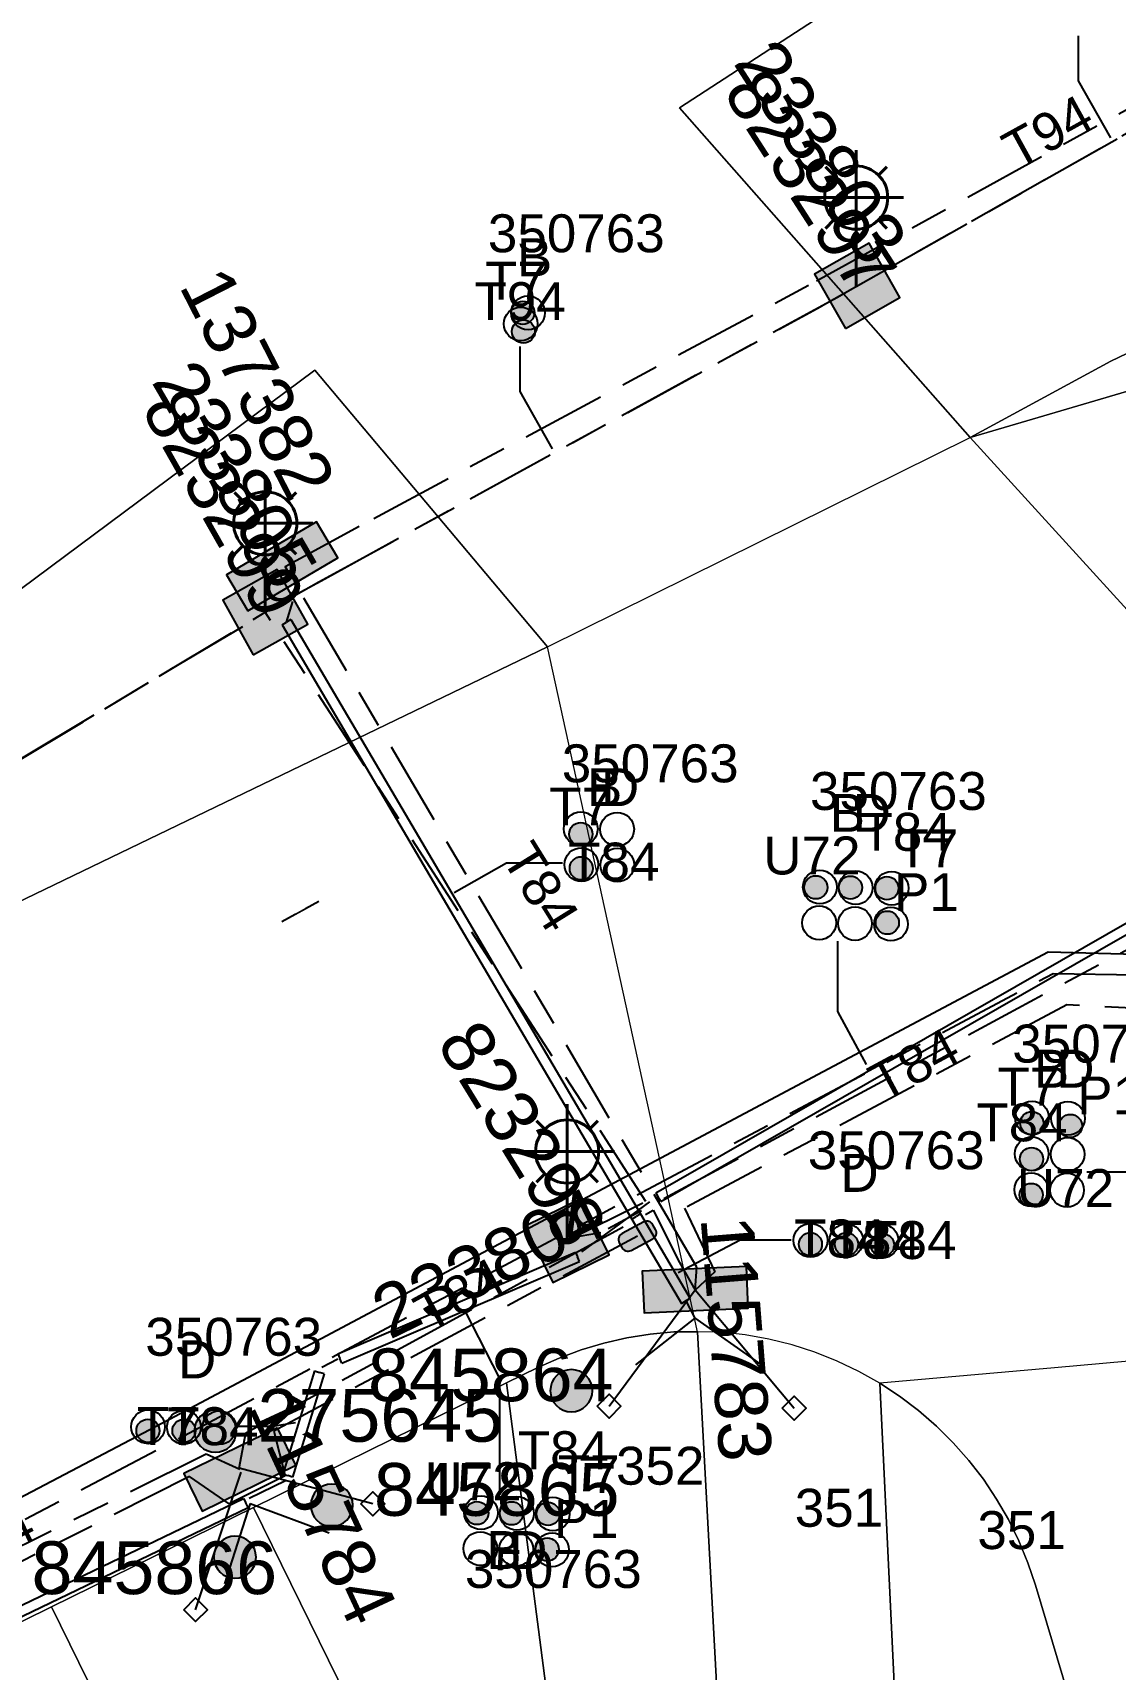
# Model space of a CAD drawing. Header units: metres. Extents: x 259786 to 261372, y 6264838 to 6265913.
# Drawn here: x 260471.9 to 260523.3, y 6265438.2 to 6265515.8 of the extents above; entities that cross this region are included whole.
import ezdxf
from ezdxf.enums import TextEntityAlignment as Align

# ---------------------------------------------------------------- set-up
doc = ezdxf.new("R2010")
doc.units = ezdxf.units.M
doc.linetypes.add('Cable Exist UG', pattern=[8.2, 4, -1.2, 1.8, -1.2])
doc.layers.get('0').update_dxf_attribs({"color": 6})
doc.layers.add('Cadastre Land Parcels_SP_EXT', color=9, linetype='Continuous', lineweight=5)
doc.layers.add('Cadastre Roads_SP_EXT', color=9, linetype='Continuous', lineweight=5)
for name, color, linetype in [('Duct_SP_EXT', 7, 'Continuous'), ('Equip_SL_EXT', 7, 'Continuous'), ('Equip_SP_SL_EXT', 7, 'Continuous'), ('Mains_HV_EXT', 7, 'Continuous'), ('Mains_LV_EXT', 7, 'Continuous'), ('Mains_SL_EXT', 7, 'Continuous'), ('Services_SP_EXT', 7, 'Continuous'), ('SupportsOH_SP_TR_HV_LV_SL_EXT', 7, 'Continuous'), ('SupportsUG_SP_LV_EXT', 7, 'Continuous'), ('SupportsUG_SP_LV_SL_EXT', 7, 'Continuous'), ('Trench_SP_EXT', 7, 'Continuous')]:
    doc.layers.add(name, color=color, linetype=linetype)
doc.styles.add('COLUMN_LABEL', font='arial.ttf')
doc.styles.add('iecARIAL', font='arial.ttf', dxfattribs={"height": 2})
doc.styles.add('POLE_LABEL', font='arial.ttf')
doc.styles.get("Standard").update_dxf_attribs({"font": 'arial.ttf'})
doc.linetypes.add('Cable E UG', pattern='A,6,-0.5,["E",Standard,S=1.7,R=0,X=0.5,Y=-1],-2.9', length=9.4)

# ---------------------------------------------------------------- blocks, each defined once
blk = doc.blocks.new('COLUMN_EXT')
blk.add_hatch(color=256).paths.add_polyline_path([(-1.485, 1.485), (-1.485, -1.485), (1.485, -1.485), (1.485, 1.485)])
blk.add_lwpolyline([(-1.485, -1.485), (1.485, -1.485), (1.485, 1.485), (-1.485, 1.485)], close=True)
for tag, height, style, flags, p in [('ASSET_NUM', 2.5, 'COLUMN_LABEL', 8, (2, 2)), ('STRUCTURE_PLANT_NUMBER', 0.2, 'POLE_LABEL', 9, (1.813, 0.031)), ('STREET_CODE', 0.2, 'COLUMN_LABEL', 9, (1.813, -0.2))]:
    blk.add_attdef(tag, text='', height=height, dxfattribs=dict(style=style, flags=flags)).set_placement(p, align=Align.MIDDLE_LEFT)
at = {"flags": 9}
for tag, p in [('OWNED_BY', (1.813, -0.6)), ('STATE', (1.813, -0.8)), ('COLUMN_TYPE', (1.813, -0.4)), ('STREETNAME', (1.813, -1.6)), ('USAGE', (1.813, -1)), ('LEGEND', (1.813, -1.2)), ('LOCATION', (1.813, -1.4)), ('SUBURB', (1.813, -1.8)), ('NOTES', (1.813, -2))]:
    blk.add_attdef(tag, text='', height=0.2, dxfattribs=at).set_placement(p, align=Align.MIDDLE_LEFT)
at = {"flags": 1}
blk.add_attdef('Z', (1.813, -2.351), '', height=0.2, dxfattribs=at)
blk = doc.blocks.new('PILLAR_EXT')
blk.add_hatch(color=256).paths.add_polyline_path([(-2.475, 0.99), (-2.475, -0.99), (2.475, -0.99), (2.475, 0.99)])
blk.add_lwpolyline([(-2.475, -0.99), (2.475, -0.99), (2.475, 0.99), (-2.475, 0.99)], close=True)
at = {"style": 'iecARIAL', "flags": 8}
blk.add_attdef('ASSET_NUM', (1.5, 3.5), '', height=2.5, dxfattribs=at)
for tag, p, flags in [('OWNED_BY', (0, -0.2), 9), ('STATE', (0, -0.4), 9), ('SUPPORT_TYPE', (0, -0.6), 9), ('USAGE', (0, -0.8), 9), ('LEGEND', (0, -1), 9), ('LOCATION', (0, -1.2), 9), ('NOTES', (0, -1.4), 9), ('PARENT', (0, -1.6), 9), ('STREETNAME', (0, -1.8), 9), ('SUBURB', (0, -2), 1)]:
    blk.add_attdef(tag, p, '', height=0.2, dxfattribs=dict(flags=flags))
blk = doc.blocks.new('DUCT_EXT')
blk.add_circle((0, 0.8), 0.8)
at = {"flags": 1}
blk.add_attdef('Z', (0, 0), '', height=0.2, dxfattribs=at)
at = {"flags": 9}
for tag, p in [('DUCT_CODE', (0, 0)), ('XSECT_TYPE', (0, -0.2)), ('STATE', (0, -0.6)), ('FB_REFERENCE', (0, -0.4)), ('NOTES', (0, -0.8))]:
    blk.add_attdef(tag, text='', height=0.2, dxfattribs=at).set_placement(p, align=Align.MIDDLE_LEFT)
blk = doc.blocks.new('SL_LANTERN_EXT')
at = {"lineweight": 40}
for p, q in [((0, 1.968), (0, 6.468)), ((-1.459, 5.676), (-1.061, 5.278)), ((1.458, 5.676), (1.06, 5.278)), ((-2.25, 4.218), (2.25, 4.218)), ((-1.459, 2.759), (-1.061, 3.157)), ((1.458, 2.759), (1.06, 3.157)), ((0, 0), (0, 2.721))]:
    blk.add_line(p, q, dxfattribs=at)
blk.add_circle((0, 4.218), 1.5, dxfattribs=at)
at = {"style": 'iecARIAL', "flags": 8}
blk.add_attdef('ASSET_NUM', (1.5, 1.5), '', height=2.5, dxfattribs=at)
for tag, p, height, flags in [('CONSTRUCTED_VOLTAGE', (0.981, -0.653), 0.2, 9), ('CONTROL_TYPE', (0.981, -0.853), 0.2, 9), ('LNUMBER', (2.181, -3.253), 2.5, 8), ('OPERATING_VOLTAGE', (0.981, -1.653), 0.2, 9), ('LANTERN_PURPOSE', (0.981, -1.053), 0.2, 9), ('LANTERN_TYPE', (0.981, -1.253), 0.2, 9), ('NO_PHASES', (0.981, -1.453), 0.2, 9), ('ORIENTATION', (0.981, -1.853), 0.2, 9), ('OWNED_BY', (0.981, -2.053), 0.2, 9), ('STATE', (0.981, -2.253), 0.2, 9), ('USAGE', (0.981, -2.453), 0.2, 9), ('CEXIST', (0.981, -2.653), 0.2, 9), ('CNEW', (0.981, -2.853), 0.2, 9), ('CNUMBER', (0.981, -3.053), 0.2, 9), ('CREMOVE', (0.981, -3.253), 0.2, 9), ('CREPLACE', (0.981, -3.453), 0.2, 9), ('LKINGHEIGHT', (0.981, -3.653), 0.2, 9), ('LBRACKET', (0.981, -3.853), 0.2, 9), ('LBRACKETVOCAB', (0.981, -4.053), 0.2, 9), ('LCATEGORY', (0.981, -4.253), 0.2, 9), ('LCHARGE1', (0.981, -4.453), 0.2, 9), ('LCHARGE1PERCENT', (0.981, -4.653), 0.2, 9), ('LCHARGE2', (0.981, -4.853), 0.2, 9), ('LCHARGE2PERCENT', (0.981, -5.053), 0.2, 9), ('LCHARGE3', (0.981, -5.253), 0.2, 9), ('LCHARGE3PERCENT', (0.981, -5.453), 0.2, 9), ('LEXIST', (0.981, -5.653), 0.2, 9), ('LLAMP', (0.981, -5.853), 0.2, 9), ('LLAMPVOCAB', (0.981, -6.053), 0.2, 9), ('LMAST', (0.981, -6.253), 0.2, 9), ('LMASTVOCAB', (0.981, -6.453), 0.2, 9), ('LNEW', (0.981, -6.653), 0.2, 9), ('LANTNUMBER', (0.981, -6.853), 0.2, 9), ('LOUTREACH', (0.981, -7.253), 0.2, 9), ('LOUTREACHVOCAB', (0.981, -7.453), 0.2, 9), ('LRATECODE', (0.981, -7.653), 0.2, 9), ('LREMOVE', (0.981, -7.853), 0.2, 9), ('LREPLACE', (0.981, -8.053), 0.2, 9), ('LTYPE', (0.981, -8.253), 0.2, 9), ('LTYPEVOCAB', (0.981, -8.453), 0.2, 9), ('LEGEND', (0.981, -8.653), 0.2, 9), ('STREETNAME', (0.981, -9.253), 0.2, 9), ('SUBURB', (0.981, -9.453), 0.2, 1), ('LOCATION', (0.981, -8.853), 0.2, 9), ('NOTES', (0.981, -9.053), 0.2, 9)]:
    blk.add_attdef(tag, p, '', height=height, dxfattribs=dict(flags=flags))
blk = doc.blocks.new('CCP_EXT')
at = {"flags": 9}
for tag, p in [('USAGE', (0, -1.2)), ('LEGEND', (0, -1.4)), ('LIFE_SUPPORT', (0, -1.6)), ('STATE', (0, -1.8)), ('NOTES', (0, -2))]:
    blk.add_attdef(tag, text='', height=0.2, dxfattribs=at).set_placement(p, align=Align.MIDDLE_LEFT)
blk.add_wipeout([(0, 0.566), (0.566, 0), (0, -0.566), (-0.566, 0)])
blk.add_lwpolyline([(-0.566, 0), (0, 0.566), (0.566, 0), (0, -0.566), (-0.566, 0)])
at = {"flags": 1}
blk.add_attdef('Z', (0, 0), '', height=0.2, dxfattribs=at)
at = {"flags": 9}
for tag, p in [('CCP_TYPE', (0, 0)), ('OPERATING_VOLTAGE', (0, -0.6)), ('ORIENTATION', (0, -0.8)), ('CONSTRUCTED_VOLTAGE', (0, -0.2)), ('NO_PHASES', (0, -0.4)), ('OWNED_BY', (0, -1))]:
    blk.add_attdef(tag, text='', height=0.2, dxfattribs=at).set_placement(p, align=Align.MIDDLE_LEFT)
blk = doc.blocks.new('POLE_EXT')
blk.add_hatch(color=256).paths.add_polyline_path([(-1, 0, 1), (1, 0, 1)])
blk.add_lwpolyline([(-1, 0, 1), (1, 0, 1)], format="xyb", close=True)
for tag, height, flags, p in [('pNumber', 2.5, 8, (-17.84, 2.067)), ('OWNED_BY', 0.2, 9, (1.355, -0.4)), ('SPECIAL_USE', 0.2, 9, (1.355, -0.8)), ('PARENT', 0.2, 9, (1.355, -0.6)), ('cLV', 0.2, 9, (1.355, -1.4)), ('STATE', 0.2, 9, (1.355, -1)), ('hDepth', 0.2, 9, (1.355, -1.6)), ('USAGE', 0.2, 9, (1.355, -1.2)), ('cHV', 0.2, 9, (1.355, -2)), ('hDia', 0.2, 9, (1.355, -1.8)), ('LBRACKET', 0.2, 9, (1.355, -2.2)), ('LExisting', 0.2, 9, (1.355, -2.4)), ('LANTNUMBER', 0.2, 9, (1.355, -2.6)), ('LOther', 0.2, 9, (1.355, -2.8)), ('LRemove', 0.2, 9, (1.355, -3)), ('LEGEND', 0.2, 9, (1.355, -3.2)), ('cLinedev', 0.2, 9, (1.355, -3.4)), ('pExisting', 0.2, 9, (1.355, -3.8)), ('LOCATION', 0.2, 9, (1.355, -3.6)), ('pFooting', 0.2, 9, (1.355, -4.4)), ('pNew', 0.2, 9, (1.355, -4.6)), ('PFNUMBER', 0.2, 9, (1.355, -4)), ('NEWPFNUMBER', 0.2, 9, (1.355, -4.2)), ('pRelocate', 0.2, 9, (1.355, -5)), ('pRemove', 0.2, 9, (1.355, -5.2)), ('pReplace', 0.2, 9, (1.355, -5.4)), ('cspan', 0.2, 9, (1.355, -6)), ('STREETNAME', 0.2, 9, (1.355, -6.2)), ('pStay', 0.2, 9, (1.355, -5.6)), ('pType', 0.2, 9, (1.355, -5.8)), ('SUBURB', 0.2, 9, (1.355, -6.4)), ('OPERATED_BY', 0.2, 9, (1.355, -7.014)), ('NOTES', 0.2, 9, (1.355, -6.6)), ('MAINTAINED_BY', 0.2, 9, (1.355, -6.814))]:
    blk.add_attdef(tag, text='', height=height, dxfattribs=dict(flags=flags)).set_placement(p, align=Align.MIDDLE_LEFT)
at = {"style": 'POLE_LABEL'}
for tag, height, flags, p in [('ASSET_NUM', 2.5, 8, (2, 2)), ('STRUCTURE_PLANT_NUMBER', 0.2, 9, (1.355, 0.028)), ('STREET_CODE', 0.2, 9, (1.355, -0.2))]:
    blk.add_attdef(tag, text='', height=height, dxfattribs=dict(at, flags=flags)).set_placement(p, align=Align.MIDDLE_LEFT)
at = {"flags": 1}
blk.add_attdef('Z', (1.355, -7.328), '', height=0.2, dxfattribs=at)
blk = doc.blocks.new('SL_STJ_EXT')
h = blk.add_hatch(color=256)
edge = h.paths.add_edge_path()
edge.add_ellipse((-0.586, 0.131), major_axis=(0.226, 0.226), ratio=1, start_angle=44.99996, end_angle=135)
edge.add_line((-0.906, 0.131), (-0.906, -0.131))
edge.add_ellipse((-0.586, -0.131), major_axis=(0.226, 0.226), ratio=1, start_angle=134.99996, end_angle=225)
edge.add_line((-0.586, -0.451), (0.586, -0.451))
edge.add_ellipse((0.586, -0.131), major_axis=(-0.226, 0.226), ratio=1, start_angle=134.99996, end_angle=225)
edge.add_line((0.906, -0.131), (0.906, 0.131))
edge.add_ellipse((0.586, 0.131), major_axis=(-0.226, 0.226), ratio=1, start_angle=224.99996, end_angle=315)
edge.add_line((0.586, 0.451), (-0.586, 0.451))
blk.add_lwpolyline([(-0.906, 0.131), (-0.906, -0.131, 0.414214), (-0.586, -0.451), (0.586, -0.451, 0.414214), (0.906, -0.131), (0.906, 0.131, 0.414214), (0.586, 0.451), (-0.586, 0.451, 0.414214)], format="xyb", close=True)
at = {"flags": 1}
blk.add_attdef('Z', (0, 0), '', height=0.2, dxfattribs=at)
at = {"flags": 9}
for tag, p in [('ORIENTATION', (0, 0)), ('USAGE', (0, -0.2)), ('LEGEND', (0, -0.4)), ('NOTES', (0, -0.6))]:
    blk.add_attdef(tag, text='', height=0.2, dxfattribs=at).set_placement(p, align=Align.MIDDLE_LEFT)
blk = doc.blocks.new('End Shackle_EXT')
at = {"flags": 9}
for tag, p in [('ORIENTATION', (0, -0.8)), ('OWNED_BY', (0, -1)), ('STATE', (0, -1.2)), ('USAGE', (0, -1.4)), ('NOTES', (0, -1.6))]:
    blk.add_attdef(tag, text='', height=0.2, dxfattribs=at).set_placement(p, align=Align.MIDDLE_LEFT)
blk.add_wipeout([(0, 0.253), (1.815, 0.253), (1.815, -0.253), (0, -0.253)])
blk.add_line((1.815, -1), (1.815, 1))
at = {"flags": 1}
blk.add_attdef('Z', (0, 0), '', height=0.2, dxfattribs=at)
at = {"flags": 9}
for tag, p in [('CONNECTOR_TYPE', (0, 0)), ('OPERATING_VOLTAGE', (0, -0.6)), ('CONSTRUCTED_VOLTAGE', (0, -0.2)), ('NO_PHASES', (0, -0.4))]:
    blk.add_attdef(tag, text='', height=0.2, dxfattribs=at).set_placement(p, align=Align.MIDDLE_LEFT)
blk = doc.blocks.new('CABLE_LARGE_EXT')
h = blk.add_hatch(color=256)
edge = h.paths.add_edge_path()
edge.add_arc((0, 0.55), 0.55, 0, 360)
blk.add_circle((0, 0.55), 0.55)
at = {"flags": 1}
blk.add_attdef('Z', (0, 0), '', height=0.2, dxfattribs=at)
at = {"flags": 9}
for tag, p in [('COND_CODE', (0, 0)), ('XSECT_SIZE', (0, -0.6)), ('STATE', (0, -0.4)), ('FB_REFERENCE', (0, -0.2)), ('NOTES', (0, -0.8))]:
    blk.add_attdef(tag, text='', height=0.2, dxfattribs=at).set_placement(p, align=Align.MIDDLE_LEFT)

msp = doc.modelspace()

# ---------------------------------------------------------------- linework, layer by layer
at = {"layer": 'Cadastre Land Parcels_SP_EXT', "linetype": 'Continuous'}
for points in [[(260595.058, 6265519.713), (260634.649, 6265538.034), (260666.003, 6265552.535), (260678.521, 6265557.487), (260691.646, 6265562.15), (260704.585, 6265565.209), (260717.909, 6265567.994), (260731.592, 6265570.184), (260732.039, 6265570.402), (260729.44, 6265570.254), (260705.489, 6265566.989), (260682.9, 6265560.645), (260661.428, 6265553.422), (260598.289, 6265533.08), (260572.769, 6265523.079), (260547.671, 6265511.983), (260523.086, 6265500.198), (260516.408, 6265496.573), (260595.058, 6265519.713)], [(260496.366, 6265486.65), (260485.325, 6265499.772), (260414.854, 6265447.36), (260496.366, 6265486.65)], [(260503.472, 6265454.164), (260502.35, 6265454.165), (260501.234, 6265454.063), (260500.127, 6265453.886), (260499.034, 6265453.635), (260497.961, 6265453.315), (260496.911, 6265452.924), (260495.894, 6265452.471), (260494.414, 6265451.743), (260498.942, 6265416.9), (260505.384, 6265418.824), (260503.472, 6265454.164)], [(260513.579, 6265421.271), (260512.124, 6265451.725), (260511.133, 6265452.285), (260510.106, 6265452.777), (260509.048, 6265453.198), (260507.965, 6265453.547), (260506.86, 6265453.822), (260505.74, 6265454.022), (260504.608, 6265454.146), (260503.472, 6265454.164), (260505.384, 6265418.824), (260507.072, 6265419.292), (260513.579, 6265421.271)], [(260498.942, 6265416.9), (260494.414, 6265451.743), (260482.412, 6265445.84), (260497.083, 6265415.972), (260498.942, 6265416.9)], [(260524.752, 6265424.614), (260519.505, 6265442.153), (260519.149, 6265443.219), (260518.72, 6265444.258), (260518.224, 6265445.265), (260517.662, 6265446.239), (260517.037, 6265447.172), (260516.35, 6265448.062), (260515.607, 6265448.904), (260514.808, 6265449.695), (260513.959, 6265450.431), (260513.064, 6265451.109), (260512.124, 6265451.725), (260513.579, 6265421.271), (260524.752, 6265424.614)], [(260497.083, 6265415.972), (260482.412, 6265445.84), (260472.831, 6265441.121), (260487.505, 6265411.256), (260497.083, 6265415.972)], [(260478.2, 6265406.673), (260482.715, 6265408.898), (260487.505, 6265411.256), (260472.831, 6265441.121), (260463.524, 6265436.539), (260478.2, 6265406.673)]]:
    msp.add_lwpolyline(points, close=True, dxfattribs=at)
for points in [[(260078.49, 6265379.061), (260203.235, 6265397.046), (260208.673, 6265397.833), (260222.545, 6265399.84), (260237.847, 6265402.016), (260241.648, 6265402.542), (260280.555, 6265407.902), (260318.935, 6265413.223), (260333.235, 6265415.67), (260347.362, 6265419.026), (260361.235, 6265423.271), (260374.821, 6265428.393), (260388.054, 6265434.371), (260414.854, 6265447.36), (260485.325, 6265499.772), (260496.366, 6265486.65), (260516.408, 6265496.573), (260502.615, 6265512.213), (260550.16, 6265543.085), (260585.814, 6265556.796), (260632.076, 6265565.311)], [(260632.076, 6265565.311), (260585.814, 6265556.796), (260550.16, 6265543.085), (260502.615, 6265512.213), (260516.408, 6265496.573), (260523.086, 6265500.198), (260523.086, 6265500.198), (260547.671, 6265511.983), (260572.769, 6265523.079), (260598.289, 6265533.08), (260661.428, 6265553.422)]]:
    msp.add_lwpolyline(points, dxfattribs=at)
at = {"layer": 'Cadastre Roads_SP_EXT', "linetype": 'Continuous'}
for points in [[(260669.304, 6265510.47), (260653.877, 6265522.74), (260634.649, 6265538.034), (260595.058, 6265519.713), (260516.408, 6265496.573), (260528.885, 6265482.881), (260539.441, 6265471.298), (260540.366, 6265471.755), (260541.32, 6265472.149), (260542.298, 6265472.479), (260548.701, 6265474.393), (260557.464, 6265477.016), (260567.396, 6265479.987), (260577.618, 6265483.044), (260587.549, 6265486.015), (260597.77, 6265489.072), (260607.7, 6265492.042), (260617.923, 6265495.095), (260638.067, 6265501.126), (260669.304, 6265510.47)], [(260536.945, 6265437.109), (260532.053, 6265453.505), (260520.417, 6265452.466), (260512.124, 6265451.725), (260513.064, 6265451.109), (260513.959, 6265450.431), (260514.808, 6265449.695), (260515.607, 6265448.904), (260516.35, 6265448.062), (260517.037, 6265447.172), (260517.662, 6265446.239), (260518.224, 6265445.265), (260518.72, 6265444.258), (260519.149, 6265443.219), (260519.505, 6265442.153), (260524.752, 6265424.614), (260534.101, 6265393.357), (260540.312, 6265394.907), (260548.93, 6265397.057), (260536.945, 6265437.109)]]:
    msp.add_lwpolyline(points, close=True, dxfattribs=at)
at = {"layer": 'Duct_SP_EXT'}
for p, q in [((260484.187, 6265487.942), (260483.98, 6265487.82)), ((260483.773, 6265487.698), (260483.98, 6265487.82)), ((260501.497, 6265460.757), (260528.308, 6265476.133)), ((260501.735, 6265460.341), (260528.547, 6265475.717)), ((260501.497, 6265460.757), (260501.616, 6265460.549)), ((260501.735, 6265460.341), (260501.616, 6265460.549)), ((260500.356, 6265459.514), (260500.563, 6265459.636)), ((260500.356, 6265459.514), (260500.563, 6265459.636)), ((260500.356, 6265459.514), (260502.713, 6265455.508)), ((260500.77, 6265459.757), (260500.563, 6265459.636)), ((260500.77, 6265459.757), (260500.563, 6265459.636)), ((260500.77, 6265459.757), (260503.127, 6265455.752)), ((260486.411, 6265453.128), (260497.691, 6265457.948)), ((260497.691, 6265457.948), (260497.785, 6265457.728)), ((260497.879, 6265457.507), (260497.785, 6265457.728)), ((260486.6, 6265452.687), (260497.879, 6265457.507)), ((260502.713, 6265455.508), (260502.92, 6265455.63)), ((260503.127, 6265455.752), (260502.92, 6265455.63)), ((260486.411, 6265453.128), (260486.506, 6265452.907)), ((260485.313, 6265452.315), (260483.807, 6265447.423)), ((260485.313, 6265452.315), (260485.542, 6265452.245)), ((260485.772, 6265452.174), (260485.542, 6265452.245)), ((260486.6, 6265452.687), (260486.506, 6265452.907)), ((260485.772, 6265452.174), (260484.266, 6265447.281)), ((260483.807, 6265447.423), (260484.037, 6265447.352)), ((260484.266, 6265447.281), (260484.037, 6265447.352)), ((260481.946, 6265446.266), (260482.049, 6265446.05)), ((260482.153, 6265445.833), (260482.049, 6265446.05))]:
    msp.add_line(p, q, dxfattribs=at)
for points in [[(260521.541, 6265515.628), (260521.541, 6265513.491), (260523.075, 6265510.783)], [(260495.045, 6265500.888), (260495.045, 6265498.751), (260496.579, 6265496.043)], [(260497.067, 6265476.393), (260494.416, 6265476.392), (260491.931, 6265474.991)], [(260510.119, 6265472.689), (260510.119, 6265469.362), (260511.47, 6265466.837)], [(260521.941, 6265461.754), (260524.457, 6265461.754), (260528.514, 6265462.797)], [(260507.914, 6265458.508), (260505.503, 6265458.508), (260502.554, 6265456.957)], [(260494.106, 6265446.571), (260494.106, 6265451.961), (260492.432, 6265455.187)], [(260481.688, 6265449.693), (260483.315, 6265449.693), (260484.398, 6265449.859)]]:
    msp.add_lwpolyline(points, dxfattribs=at)
at = {"layer": 'Mains_LV_EXT', "linetype": 'Cable Exist UG'}
msp.add_lwpolyline([(260483.916, 6265490.456), (260488.116, 6265492.741), (260488.116, 6265492.741), (260509.116, 6265503.999), (260534.618, 6265518.092), (260538.53, 6265520.264)], dxfattribs=at)
msp.add_lwpolyline([(260548.26, 6265476.219), (260546.324, 6265481.364), (260546.324, 6265481.364), (260543.359, 6265480.098), (260543.083, 6265480.058), (260543.083, 6265480.058, 0.225228), (260526.797, 6265469.388), (260526.797, 6265469.388), (260520.997, 6265469.675), (260520.997, 6265469.675), (260502.861, 6265460.033), (260504.306, 6265457.009), (260503.358, 6265456.141)], format="xyb", dxfattribs=at)
at = {"layer": 'Mains_SL_EXT', "linetype": 'Cable Exist UG'}
for points in [[(260511.005, 6265503.734), (260512.765, 6265504.738), (260512.765, 6265504.738), (260530.59, 6265514.825), (260530.59, 6265514.825), (260536.22, 6265518.011), (260538.15, 6265518.958), (260538.882, 6265518.419), (260540.116, 6265519.232), (260540.146, 6265521.068), (260543.308, 6265523.372)], [(260482.972, 6265488.288), (260485.509, 6265489.726), (260510.113, 6265503.237), (260511.055, 6265503.771)], [(260528.526, 6265476.144), (260527.074, 6265474.008), (260498.884, 6265458.862), (260497.384, 6265458.615)]]:
    msp.add_lwpolyline(points, dxfattribs=at)
at = {"layer": 'Trench_SP_EXT', "linetype": 'Cable Exist UG'}
for points in [[(260509.34, 6265502.8), (260536.82, 6265518.35), (260538.763, 6265519.45)], [(260484.478, 6265489.16), (260485.79, 6265489.88), (260509.33, 6265502.793), (260509.34, 6265502.8)], [(260483.98, 6265487.82), (260484.28, 6265488.8)], [(260449.656, 6265466.484), (260464.378, 6265477.173), (260482.776, 6265488.135)], [(260497.995, 6265457.957), (260501.357, 6265460.427)], [(260502.92, 6265455.63), (260503.343, 6265454.814)], [(260503.343, 6265454.814), (260500.535, 6265452.597)], [(260503.326, 6265454.834), (260506.477, 6265452.616)], [(260485.648, 6265452.486), (260486.415, 6265452.892)], [(260482.215, 6265446.283), (260483.931, 6265447.111)], [(260482.26, 6265446.02), (260480.832, 6265441.564)], [(260482.26, 6265446.02), (260486.654, 6265444.388)]]:
    msp.add_lwpolyline(points, dxfattribs=at)

# ---------------------------------------------------------------- block references
at = {"layer": 'Duct_SP_EXT'}
for name, p in [('DUCT_EXT', (260495.089, 6265501.164)), ('DUCT_EXT', (260497.94, 6265477.221)), ('DUCT_EXT', (260499.664, 6265477.198)), ('CABLE_LARGE_EXT', (260497.94, 6265477.221)), ('CABLE_LARGE_EXT', (260497.962, 6265475.595)), ('CABLE_LARGE_EXT', (260519.336, 6265463.512)), ('CABLE_LARGE_EXT', (260519.321, 6265461.808)), ('CABLE_LARGE_EXT', (260512.25, 6265457.732))]:
    msp.add_blockref(name, p, dxfattribs=at)
for name, p, rotation in [('DUCT_EXT', (260494.638, 6265502.49), 269.8653190679388), ('CABLE_LARGE_EXT', (260494.637, 6265502.49), 270.0744268379466), ('CABLE_LARGE_EXT', (260494.666, 6265501.602), 270.0744268379466), ('DUCT_EXT', (260497.958, 6265475.524), 359.2558102221612), ('DUCT_EXT', (260499.658, 6265475.502), 359.2558102221612), ('DUCT_EXT', (260508.481, 6265475.275), 268.8920569451788), ('CABLE_LARGE_EXT', (260508.539, 6265475.255), 268.8920569451788), ('DUCT_EXT', (260510.18, 6265475.242), 268.8920569451788), ('CABLE_LARGE_EXT', (260510.18, 6265475.242), 268.8920569451788), ('DUCT_EXT', (260511.885, 6265475.218), 268.8920569451788), ('CABLE_LARGE_EXT', (260511.913, 6265475.215), 268.8920567951298), ('DUCT_EXT', (260508.448, 6265473.576), 268.8920569451788), ('DUCT_EXT', (260510.148, 6265473.543), 268.8920569451788), ('DUCT_EXT', (260511.852, 6265473.518), 268.8920569451788), ('CABLE_LARGE_EXT', (260511.932, 6265473.569), 269.9999999999998), ('DUCT_EXT', (260519.336, 6265463.512), 359.2003995507275), ('DUCT_EXT', (260521.036, 6265463.489), 359.2003995507275), ('CABLE_LARGE_EXT', (260520.619, 6265463.928), 269.9999999999998), ('DUCT_EXT', (260519.321, 6265461.808), 359.2003995507275), ('DUCT_EXT', (260521.021, 6265461.784), 359.2003995507275), ('DUCT_EXT', (260519.297, 6265460.108), 359.2003995507275), ('DUCT_EXT', (260520.997, 6265460.084), 359.2003995507275), ('CABLE_LARGE_EXT', (260519.297, 6265460.108), 359.2003995507275), ('DUCT_EXT', (260508.826, 6265457.708), 359.2996432431933), ('DUCT_EXT', (260510.526, 6265457.687), 359.2996432431933), ('DUCT_EXT', (260512.218, 6265457.664), 359.998337809432), ('CABLE_LARGE_EXT', (260508.825, 6265457.77), 359.3005066863147), ('CABLE_LARGE_EXT', (260510.533, 6265457.77), 359.2029013505033), ('DUCT_EXT', (260477.399, 6265448.863), 359.2996432431933), ('CABLE_LARGE_EXT', (260477.398, 6265448.925), 359.3005066863147), ('DUCT_EXT', (260479.099, 6265448.843), 359.2996432431933), ('CABLE_LARGE_EXT', (260479.106, 6265448.925), 359.2029013505033), ('DUCT_EXT', (260480.791, 6265448.819), 359.998337809432), ('DUCT_EXT', (260492.406, 6265445.602), 268.8920569451788), ('CABLE_LARGE_EXT', (260492.464, 6265445.583), 268.8920569451788), ('DUCT_EXT', (260494.106, 6265445.57), 268.8920569451788), ('CABLE_LARGE_EXT', (260494.106, 6265445.57), 268.8920569451788), ('DUCT_EXT', (260495.81, 6265445.545), 268.8920569451788), ('CABLE_LARGE_EXT', (260495.839, 6265445.542), 268.8920567951298), ('DUCT_EXT', (260492.373, 6265443.903), 268.8920569451788), ('DUCT_EXT', (260494.073, 6265443.87), 268.8920569451788), ('DUCT_EXT', (260495.778, 6265443.845), 268.8920569451788), ('CABLE_LARGE_EXT', (260495.795, 6265443.846), 269.9999999999998)]:
    msp.add_blockref(name, p, dxfattribs=dict(at, rotation=rotation))
at = {"layer": 'Equip_SL_EXT', "rotation": 208.1973728296637}
msp.add_blockref('SL_STJ_EXT', (260500.627, 6265458.703), dxfattribs=at)
at = {"layer": 'Equip_SP_SL_EXT'}
ref = msp.add_blockref('SL_LANTERN_EXT', (260511.005, 6265503.735), dxfattribs=at)
ref.add_attrib('ASSET_NUM', '233803', dxfattribs={"layer": '0', "height": 2.5, "rotation": 302.82854, "style": 'iecARIAL'}).set_placement((260512.505, 6265505.235), align=Align.MIDDLE_RIGHT)
ref = msp.add_blockref('SL_LANTERN_EXT', (260482.972, 6265488.288), dxfattribs=at)
ref.add_attrib('ASSET_NUM', '233805', dxfattribs={"layer": '0', "height": 2.5, "rotation": 300.14742, "style": 'iecARIAL'}).set_placement((260484.472, 6265489.788), align=Align.MIDDLE_RIGHT)
ref = msp.add_blockref('SL_LANTERN_EXT', (260497.293, 6265458.5), dxfattribs=at)
ref.add_attrib('ASSET_NUM', '233804', dxfattribs={"layer": '0', "height": 2.5, "rotation": 25.96407, "style": 'iecARIAL'}).set_placement((260498.793, 6265460), align=Align.MIDDLE_RIGHT)
at = {"layer": 'SupportsOH_SP_TR_HV_LV_SL_EXT'}
ref = msp.add_blockref('POLE_EXT', (260480.602, 6265449.455), dxfattribs=at)
ref.add_attrib('ASSET_NUM', '275645', dxfattribs={"layer": '0', "height": 2.5, "style": 'POLE_LABEL'}).set_placement((260482.602, 6265450.205), align=Align.MIDDLE_LEFT)
at = {"layer": 'SupportsUG_SP_LV_EXT'}
ref = msp.add_blockref('PILLAR_EXT', (260483.774, 6265490.464), dxfattribs=dict(at, rotation=30.46035185255861))
ref.add_attrib('ASSET_NUM', '137382', dxfattribs={"layer": '0', "height": 2.5, "rotation": 297.08799, "style": 'iecARIAL'}).set_placement((260485.274, 6265493.964), align=Align.MIDDLE_RIGHT)
ref = msp.add_blockref('PILLAR_EXT', (260503.367, 6265456.164), dxfattribs=dict(at, rotation=182.551095127679))
ref.add_attrib('ASSET_NUM', '115783', dxfattribs={"layer": '0', "height": 2.5, "rotation": 274.53251, "style": 'iecARIAL'}).set_placement((260504.867, 6265459.664), align=Align.MIDDLE_LEFT)
ref = msp.add_blockref('PILLAR_EXT', (260481.763, 6265447.642), dxfattribs=dict(at, rotation=206.0445554096558))
ref.add_attrib('ASSET_NUM', '115784', dxfattribs={"layer": '0', "height": 2.5, "rotation": 294.88197, "style": 'iecARIAL'}).set_placement((260483.263, 6265451.142), align=Align.MIDDLE_LEFT)
at = {"layer": 'SupportsUG_SP_LV_SL_EXT'}
ref = msp.add_blockref('COLUMN_EXT', (260511.055, 6265503.771), dxfattribs=dict(at, rotation=29.60445059706658))
ref.add_attrib('ASSET_NUM', '823297', dxfattribs={"layer": '0', "height": 2.5, "rotation": 302.82854, "style": 'COLUMN_LABEL'}).set_placement((260513.055, 6265504.521), align=Align.TOP_RIGHT)
ref = msp.add_blockref('COLUMN_EXT', (260482.972, 6265488.288), dxfattribs=dict(at, rotation=29.24882617825095))
ref.add_attrib('ASSET_NUM', '823299', dxfattribs={"layer": '0', "height": 2.5, "rotation": 299.57784, "style": 'COLUMN_LABEL'}).set_placement((260484.972, 6265489.038), align=Align.TOP_RIGHT)
ref = msp.add_blockref('COLUMN_EXT', (260497.293, 6265458.5), dxfattribs=dict(at, rotation=206.250242451637))
ref.add_attrib('ASSET_NUM', '823298', dxfattribs={"layer": '0', "height": 2.5, "rotation": 301.59346, "style": 'COLUMN_LABEL'}).set_placement((260499.293, 6265459.25), align=Align.TOP_RIGHT)

# ---------------------------------------------------------------- texts
at = {"layer": 'Cadastre Land Parcels_SP_EXT'}
for s, p in [('352', (260499.611, 6265446.917)), ('351', (260508.091, 6265444.923)), ('351', (260516.753, 6265443.865))]:
    msp.add_text(s, height=1.8, dxfattribs=at).set_placement(p)
at = {"layer": 'Duct_SP_EXT'}
for s, p in [('350763', (260493.53, 6265505.36)), ('B', (260494.906, 6265504.226)), ('T7', (260493.395, 6265503.108)), ('T94', (260492.893, 6265502.141)), ('350763', (260497.037, 6265480.224)), ('B', (260498.233, 6265479.095)), ('D', (260498.896, 6265479.095)), ('350763', (260508.812, 6265478.913)), ('T7', (260496.442, 6265478.177)), ('B', (260509.747, 6265477.878)), ('D', (260510.83, 6265477.878)), ('T84', (260511.207, 6265476.977)), ('T7', (260512.919, 6265476.189)), ('T84', (260497.338, 6265475.565)), ('U72', (260506.598, 6265475.855)), ('P1', (260512.8, 6265474.115)), ('350763', (260518.41, 6265466.934)), ('B', (260519.431, 6265465.743)), ('D', (260520.495, 6265465.743)), ('T7', (260517.701, 6265464.896)), ('P1', (260521.487, 6265464.474)), ('T84', (260516.704, 6265463.2)), ('350763', (260508.707, 6265461.875)), ('D', (260510.255, 6265460.804)), ('U72', (260518.622, 6265460.084)), ('T84', (260508.064, 6265457.695)), ('T84', (260509.747, 6265457.635)), ('T84', (260511.429, 6265457.619)), ('350763', (260477.28, 6265453.031)), ('D', (260478.828, 6265451.959)), ('T7', (260476.871, 6265448.805)), ('T84', (260478.32, 6265448.79)), ('T84', (260494.946, 6265447.651)), ('T7', (260496.845, 6265446.516)), ('U72', (260490.524, 6265446.182)), ('P1', (260496.662, 6265444.392)), ('B', (260493.456, 6265442.919)), ('D', (260494.54, 6265442.919)), ('350763', (260492.441, 6265442.021))]:
    msp.add_text(s, height=1.8, dxfattribs=at).set_placement(p)
at = {"layer": 'Mains_LV_EXT'}
for s, rotation, p in [('T94', 28.87834, (260518.618, 6265509.24)), ('T84', 301.83931, (260494.137, 6265476.644)), ('T84', 28.32418, (260512.266, 6265465.028)), ('T84', 28.62336, (260490.702, 6265454.102)), ('T84', 26.1212, (260468.334, 6265442.484))]:
    msp.add_text(s, height=1.8, rotation=rotation, dxfattribs=at).set_placement(p)

# ---------------------------------------------------------------- next in the draw order: block references
at = {"layer": 'Services_SP_EXT'}
for p in [(260499.278, 6265450.64), (260508.06, 6265450.542), (260488.078, 6265446.014), (260479.669, 6265440.989)]:
    msp.add_blockref('CCP_EXT', p, dxfattribs=at)

# ---------------------------------------------------------------- next in the draw order: linework, layer by layer
at = {"layer": 'Cadastre Roads_SP_EXT', "linetype": 'Continuous'}
msp.add_lwpolyline([(260463.524, 6265436.539), (260472.831, 6265441.121), (260482.412, 6265445.84), (260494.413, 6265451.743), (260495.894, 6265452.471), (260496.911, 6265452.924), (260497.96, 6265453.315), (260499.034, 6265453.635), (260500.127, 6265453.886), (260501.234, 6265454.063), (260502.35, 6265454.165), (260503.472, 6265454.164), (260499.947, 6265470.278), (260499.947, 6265470.278), (260496.366, 6265486.65), (260414.854, 6265447.36)], dxfattribs=at)
at = {"layer": 'Duct_SP_EXT'}
for p, q in [((260461.471, 6265436.428), (260481.946, 6265446.266)), ((260461.679, 6265435.995), (260482.153, 6265445.833))]:
    msp.add_line(p, q, dxfattribs=at)
at = {"layer": 'Mains_HV_EXT', "linetype": 'Cable E UG'}
msp.add_lwpolyline([(260525.469, 6265472.031), (260520.112, 6265472.163), (260478.432, 6265450.004), (260451.986, 6265436.131), (260439.116, 6265429.078), (260423.919, 6265421.593), (260402.989, 6265411.191), (260387.368, 6265403.499), (260360.366, 6265390.084), (260333.708, 6265380.342), (260311.416, 6265379.169), (260285.609, 6265377.828)], dxfattribs=at)
at = {"layer": 'Mains_LV_EXT', "linetype": 'Cable Exist UG'}
for points in [[(260481.725, 6265447.695), (260482.05, 6265449.38), (260482.05, 6265449.38), (260501.379, 6265459.929), (260502.629, 6265457.459), (260503.358, 6265456.141)], [(260481.763, 6265447.642), (260480.165, 6265448.362), (260480.165, 6265448.362), (260463.52, 6265440.093), (260463.52, 6265440.093), (260454.243, 6265434.922), (260453.056, 6265433.613)]]:
    msp.add_lwpolyline(points, dxfattribs=at)
at = {"layer": 'Mains_SL_EXT', "linetype": 'Cable Exist UG'}
msp.add_lwpolyline([(260500.627, 6265458.703), (260483.374, 6265449.453), (260483.912, 6265447.34), (260481.257, 6265446.012), (260479.374, 6265447.308), (260464.058, 6265439.548), (260462.564, 6265438.295)], dxfattribs=at)
at = {"layer": 'Services_SP_EXT'}
for points in [[(260499.278, 6265450.64), (260503.367, 6265456.164)], [(260503.367, 6265456.164), (260508.06, 6265450.542)], [(260488.078, 6265446.014), (260481.725, 6265447.695)], [(260479.669, 6265440.989), (260481.823, 6265447.515)]]:
    msp.add_lwpolyline(points, dxfattribs=at)

# ---------------------------------------------------------------- next in the draw order: block references
at = {"layer": 'SupportsOH_SP_TR_HV_LV_SL_EXT'}
ref = msp.add_blockref('POLE_EXT', (260497.494, 6265451.375), dxfattribs=at)
ref.add_attrib('ASSET_NUM', '845864', dxfattribs={"layer": '0', "height": 2.5, "style": 'POLE_LABEL'}).set_placement((260499.494, 6265452.125), align=Align.MIDDLE_RIGHT)
ref = msp.add_blockref('POLE_EXT', (260486.126, 6265445.943), dxfattribs=at)
ref.add_attrib('ASSET_NUM', '845865', dxfattribs={"layer": '0', "height": 2.5, "style": 'POLE_LABEL'}).set_placement((260488.126, 6265446.693), align=Align.MIDDLE_LEFT)
ref = msp.add_blockref('POLE_EXT', (260481.534, 6265443.479), dxfattribs=at)
ref.add_attrib('ASSET_NUM', '845866', dxfattribs={"layer": '0', "height": 2.5, "style": 'POLE_LABEL'}).set_placement((260483.534, 6265444.229), align=Align.TOP_RIGHT)

# ---------------------------------------------------------------- next in the draw order: block references
at = {"layer": 'Mains_SL_EXT', "rotation": 298.6731464733413}
msp.add_blockref('End Shackle_EXT', (260483.771, 6265475.698), dxfattribs=at)

# ---------------------------------------------------------------- next in the draw order: linework, layer by layer
at = {"layer": 'Duct_SP_EXT'}
for p, q in [((260484.187, 6265487.942), (260500.77, 6265459.757)), ((260483.773, 6265487.698), (260500.356, 6265459.514))]:
    msp.add_line(p, q, dxfattribs=at)
at = {"layer": 'Mains_HV_EXT', "linetype": 'Cable Exist UG'}
msp.add_lwpolyline([(260452.459, 6265435.25), (260478.899, 6265449.12), (260478.899, 6265449.12), (260520.354, 6265471.159), (260525.428, 6265471.081), (260525.428, 6265471.081, -0.21429), (260542.797, 6265482.038), (260542.797, 6265482.038), (260552.371, 6265479.667), (260601.255, 6265494.407), (260656.99, 6265511.005)], format="xyb", dxfattribs=at)
at = {"layer": 'Mains_LV_EXT', "linetype": 'Cable Exist UG'}
msp.add_lwpolyline([(260503.367, 6265456.164), (260503.449, 6265457.237), (260483.916, 6265490.456)], dxfattribs=at)
at = {"layer": 'Mains_SL_EXT', "linetype": 'Cable Exist UG'}
for points in [[(260449.651, 6265466.479), (260450.616, 6265467.122), (260463.878, 6265476.81), (260482.972, 6265488.288)], [(260497.293, 6265458.5), (260501.026, 6265460.352), (260482.972, 6265488.288)]]:
    msp.add_lwpolyline(points, dxfattribs=at)

doc.saveas('drawing.dxf')
